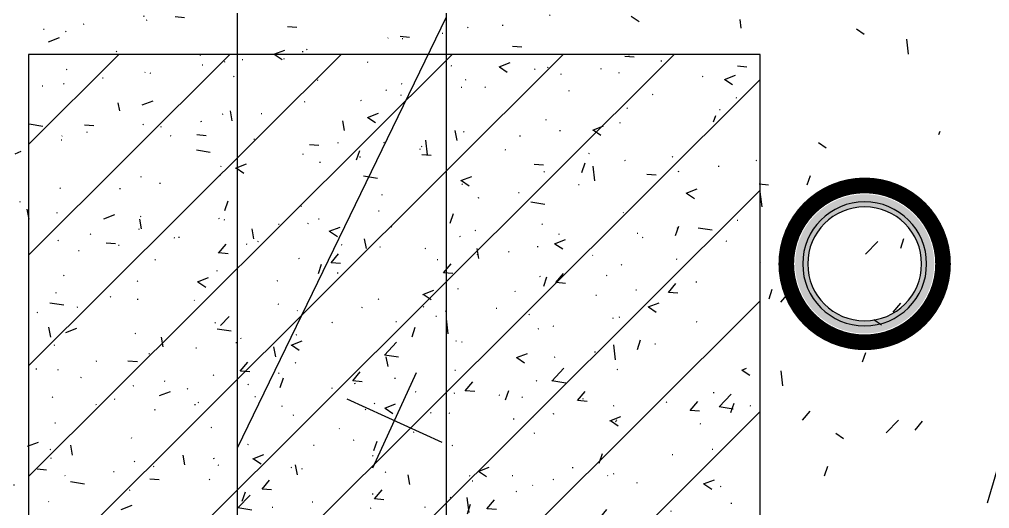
# Model space of a CAD drawing. Header units: inches. Extents: x 0 to 1813292486, y 0 to 3473589894.
# Drawn here: x 600454777 to 600455705, y 3473220534 to 3473221001 of the extents above; entities that cross this region are included whole.
import ezdxf
from ezdxf.enums import TextEntityAlignment as Align
from ezdxf.xclip import XClip

# ---------------------------------------------------------------- set-up
doc = ezdxf.new("R2010")
doc.units = ezdxf.units.IN
doc.header["$LTSCALE"] = 1000
doc.header["$MEASUREMENT"] = 0
doc.header["$XCLIPFRAME"] = 2
doc.linetypes.add('AX-MALL-WALL-P02-QT$0$DASH', pattern=[0.35, 0.25, -0.1])
for name, color, linetype in [('A-Anno-Note', 241, 'Continuous'), ('AX-MALL-P02-200$0$A-Anno-Note', 241, 'Continuous'), ('AX-MALL-WALL-P02$0$A-Anno-Note', 241, 'Continuous'), ('AX-MALL-WALL-P02-QT$0$A-Detl-Fine', 152, 'Continuous'), ('AX-MALL-WALL-P02-QT$0$A-Detl-Patt', 8, 'Continuous'), ('AX-MALL-WALL-P02-QT$0$A-Detl-Thin', 131, 'Continuous'), ('AX-MALL-WALL-P02-QT$0$A-Fixt', 81, 'Continuous'), ('AX-MALL-WALL-P02-QT$0$A-Hdrl', 31, 'Continuous'), ('AX-MALL-WALL-P02-QT$0$A-Wall', 2, 'Continuous'), ('AX-MALL-WALL-P02-QT$0$A-Wall-Patt', 13, 'Continuous'), ('PX-MALL-P02-LG$0$P-Airr-Pipe', 140, 'Continuous'), ('PX-MALL-P02-LG$0$P-Pipe-Risr', 7, 'Continuous'), ('PX-MALL-P02-LG$0$P-Pipe-Risr-Arch', 6, 'Continuous'), ('PX-MALL-P02-LG$0$P-Pipe-Risr-W100', 6, 'Continuous'), ('PX-MALL-P02-LG$0$P-Pipe-Risr-W50', 6, 'Continuous'), ('SX-MALL-WALL-L-1F~2F$0$S-COLU', 30, 'Continuous'), ('SX-MALL-WALL-L-1F~2F$0$S-PATT-WALL', 83, 'Continuous'), ('SX-MALL-WALL-L-1F~2F$0$单形心', 4, 'Continuous')]:
    doc.layers.add(name, color=color, linetype=linetype)
doc.styles.add('PX-MALL-P02-LG$0$jzfz', font='gbenor.shx', dxfattribs={"bigfont": 'gbcbig.shx'})

# ---------------------------------------------------------------- blocks, each defined once
blk = doc.blocks.new('AX-MALL-WALL-P02-QT$0$JB-AC(O)-Hide')
blk.add_line((-450, 174.9999999999709), (-450, 37.4999999999709))
blk = doc.blocks.new('AX-MALL-WALL-P02-QT$0$tj')
at = {"layer": 'AX-MALL-WALL-P02-QT$0$A-Detl-Patt'}
h = blk.add_hatch(dxfattribs=at)
h.set_pattern_fill('STEEL', color=256, scale=100.0000000000001, angle=50.43183869082386)
h.set_pattern_definition([(75.00000000004839, (-14278.19445574284, 156289.8254051208), (-153.3407249234246, 41.08752340989569), []), (75.00000000004839, (-14317.88195610046, 156358.5661673546), (-153.3407249234246, 41.08752340989569), [])])
edge = h.paths.add_edge_path()
edge.add_line((88101.273016572, 47666.64152574539), (87883.93542659283, 47459.84604215622))
edge.add_line((87883.93542659283, 47459.84604215622), (91571.54751467705, 43584.64122533798))
edge.add_arc((262949.389629302, 558937.705083496), 543101.4133620498, 251.6057364187558, 260.0288666978238)
edge.add_arc((172180.8466627672, -2862.146247219684), 27099.9982179492, 64.7128659603706, 96.9316049602786, ccw=False)
edge.add_arc((262948.9730309481, 558936.3205539446), 543099.9677998082, 261.6155114784545, 271.7251478115656)
edge.add_line((279298.9759148359, 16082.51663446426), (279298.9759315252, 16382.65274763107))
edge.add_arc((262948.9742454757, 558936.3204835369), 542799.9676941936, 261.62020364125146, 271.7261014454634, ccw=False)
edge.add_arc((172180.8456921196, -2862.14609140989), 27400.00151046549, 64.80631838577902, 96.83815911678944)
edge.add_arc((262949.394896181, 558937.7037490648), 542801.4137571028, 251.6136389015772, 260.02417327084333, ccw=False)
edge.add_line((91737.26096642017, 43845.69257831573), (88101.273016572, 47666.64152574539))
at = {"layer": 'AX-MALL-WALL-P02-QT$0$A-Detl-Fine'}
blk.add_arc((262949.3896243572, 558937.7050833702), 543901.4133599502, 251.5035459811555, 255.290453772469, dxfattribs=at)
at = {"layer": 'AX-MALL-WALL-P02-QT$0$A-Detl-Patt'}
blk.add_lwpolyline([(88103.03003954887, 47737.33037519455), (87813.24658572674, 47461.60306501389), (91543.92713344097, 43541.13421487808, 0.03677856867194786), (168908.9495433569, 23989.2463850975, -0.1416543586965341), (183742.0972260237, 21592.70785188675, 0.04416604653312874), (279348.9759123325, 16034.00206041336), (279348.9759345055, 16434.18465709686, -0.04414427716130016), (183859.0483468771, 21979.79425859451, 0.1405450684183163), (168919.8474783897, 24393.46752309799, -0.03670519880877311), (91764.87840116024, 43889.20268630981), (88103.03007543087, 47737.33033752441)], format="xyb", dxfattribs=at)
blk.add_lwpolyline([(88101.273016572, 47666.64152574539), (87883.93542659283, 47459.84604215622), (91571.54751467705, 43584.64122533798, 0.0367693963449814), (168910.2986617088, 24039.77597379684, -0.1415142461245126), (183756.7420067787, 21641.08926153183, 0.04414024362697595), (279298.9759148359, 16082.51663446426), (279298.9759315252, 16382.65274763107, -0.04412389944666065), (183844.4648458958, 21931.40288829803, 0.1406825130026793), (168918.4574091434, 24342.94360637665, -0.03671436212623864), (91737.26096642017, 43845.69257831573)], format="xyb", close=True, dxfattribs=at)
at = {"layer": 'AX-MALL-WALL-P02-QT$0$A-Detl-Patt', "linetype": 'AX-MALL-WALL-P02-QT$0$DASH'}
blk.add_arc((262949.3896243572, 558937.7050833702), 543701.4133599502, 251.503420721229, 255.290453772469, dxfattribs=at)
at = {"layer": 'AX-MALL-WALL-P02-QT$0$A-Detl-Thin'}
blk.add_arc((262949.3896243572, 558937.7050833702), 543301.4133599502, 251.5031615339801, 255.290453772469, dxfattribs=at)
at = {"layer": 'AX-MALL-WALL-P02-QT$0$A-Hdrl', "ltscale": 6}
for radius, start in [(543501.4133599502, 251.5032867938467), (543601.4133599502, 251.5033537575453)]:
    blk.add_arc((262949.3896243572, 558937.7050833702), radius, start, 255.290453772469, dxfattribs=at)
blk = doc.blocks.new('SX-MALL-WALL-L-1F~2F$0$BANWANG_XINGXIN')
at = {"color": 0}
for points in [[(0.7071067811865476, 0.7071067811865475), (-0.7071067811865477, -0.7071067811865475)], [(-0.7071067811865475, 0.7071067811865476), (0.7071067811865474, -0.7071067811865477)]]:
    blk.add_lwpolyline(points, dxfattribs=at)
blk = doc.blocks.new('SX-MALL-WALL-L-1F~2F')
at = {"layer": 'SX-MALL-WALL-L-1F~2F$0$S-PATT-WALL'}
h = blk.add_hatch(dxfattribs=at)
h.set_pattern_fill('钢筋混凝土', color=256, scale=15, pattern_type=2)
h.set_pattern_definition([(24.56816131876918, (600331782.8096931, 3473134177.883287), (-31.18316060756021, 68.21004687377882), []), (29.56816131876925, (600331782.8096931, 3473134177.883287), (97.53445422577846, -46.37920049590846), [11.25, -123.75]), (334.5681613187692, (600331782.8096931, 3473134177.883287), (19.88439775835759, 112.9961142864107), [9, -99]), (80.01956131876923, (600331790.9375643, 3473134174.018355), (117.4189029535321, 66.61682170576017), [9.5610285, -105.1713168]), (25.75236131876919, (600331793.2824781, 3473134205.995932), (141.3476152674957, -79.15081590010527), [16.87499999999951, -185.624999999996]), (76.20376131876925, (600331805.0614418, 3473134199.400023), (182.3878362713222, 87.98253900728311), [14.3415432, -157.75695]), (330.7523613187692, (600331793.2824781, 3473134205.995932), (182.387767611897, 87.98268144025062), [13.49999999999975, -148.499999999996]), (0.5681613187692669, (600331804.7206041, 3473134193.731378), (62.82047321120105, -87.84980446922418), [11.25, -123.75]), (305.5681613187692, (600331804.7206041, 3473134193.731378), (72.17288940056439, 89.18848105901375), [9, -99]), (51.01956131876926, (600331809.9556388, 3473134186.410558), (134.9933625470349, 1.33857134020591), [9.5610285, -105.1713168]), (17.06816131876921, (600331782.8096931, 3473134177.883287), (19.14085714793764, 46.15589493924091), [0.75, -97.8, 0.75, -100.5, 0.75, -99.375]), (347.0681613187692, (600331782.8096931, 3473134177.883287), (57.63084699394109, 41.66442757030211), [0.75, -57.3, 0.75, -95.55, 0.75, -37.875]), (307.0681613187692, (600331751.4640946, 3473134189.560442), (73.85474001336534, -31.12342331039777), [0.75, -37.5, 0.75, -117, 0.75, -155.25]), (297.0681613187692, (600331737.4077724, 3473134194.796835), (87.2164167648191, -16.46683781742514), [0.75, -48.75, 0.75, -77.69999999999999, 0.75, -110.25])])
h.paths.add_polyline_path([(600269429.4414728, 3473122991.270838), (600269673.8064548, 3473123647.232541), (600269017.844752, 3473123891.597523), (600268773.4797698, 3473123235.63582)])
at = {"layer": 'SX-MALL-WALL-L-1F~2F$0$S-COLU'}
blk.add_lwpolyline([(600269429.4414728, 3473122991.270838), (600269673.8064548, 3473123647.232541), (600269017.844752, 3473123891.597523), (600268773.4797698, 3473123235.63582)], close=True, dxfattribs=at)
at = {"layer": 'SX-MALL-WALL-L-1F~2F$0$单形心', "xscale": 50, "yscale": 50, "zscale": 50}
blk.add_blockref('SX-MALL-WALL-L-1F~2F$0$BANWANG_XINGXIN', (600269223.6431123, 3473123441.43418), dxfattribs=at)
blk = doc.blocks.new('SX-MALL-WALL-L-2F~3F')
ref = blk.add_blockref('SX-MALL-WALL-L-1F~2F', (0, 0))
XClip(ref).set_block_clipping_path([(600349769.7341375, 3473074679.418533), (600357001.7302529, 3473071985.287766), (600356499.8725733, 3473070638.124951), (600359302.5086629, 3473069594.060767), (600362345.1765132, 3473077761.653201), (600381551.4312518, 3473070606.759726), (600391553.7259278, 3473066880.611454), (600387749.827644, 3473056669.608357), (600391632.1759799, 3473055223.319679), (600395635.5522461, 3473065969.791956), (600406982.2408491, 3473061742.817497), (600403058.8006672, 3473051210.921831), (600412723.2437257, 3473047610.6332), (600445093.3740637, 3473134503.466942), (600393055.2444371, 3473153889.197227), (600387463.4997383, 3473138878.984498), (600380158.3525343, 3473141600.366193), (600382830.751978, 3473148774.027779), (600388210.8522022, 3473146769.782572), (600390696.2253517, 3473153441.399696), (600277474.697425, 3473195619.741203), (600273446.9822528, 3473184807.934726), (600257129.111771, 3473190886.82031), (600241575.9633431, 3473149136.690594), (600258197.8999482, 3473142944.531458), (600255239.7303221, 3473135003.762026), (600263182.3271956, 3473132044.911624), (600260741.6763649, 3473125493.34496), (600269350.4970673, 3473122286.306632), (600271511.1407766, 3473128086.235537), (600286270.1853781, 3473122588.058336), (600284109.5416689, 3473116788.129431), (600282580.7823727, 3473112684.400902), (600291840.7574171, 3473109234.788475), (600290827.7957876, 3473106515.642598), (600293360.405141, 3473105572.171298), (600294731.2544166, 3473109252.0137), (600323175.4764534, 3473098655.706329), (600321336.3302773, 3473093718.790065), (600344750.773286, 3473084996.222976), (600341987.4689643, 3473077578.540671), (600344583.6790427, 3473076611.376234), (600346015.5062013, 3473080454.904757), (600351201.5612961, 3473078522.947055)])
blk = doc.blocks.new('SX-MALL-WALL-2F~3F')
blk.add_blockref('SX-MALL-WALL-L-2F~3F', (0, 0))
blk = doc.blocks.new('AX-MALL-WALL-P02-QT')
at = {"layer": 'AX-MALL-WALL-P02-QT$0$A-Wall-Patt'}
h = blk.add_hatch(dxfattribs=at)
h.set_pattern_fill('普通砖', color=256, scale=200, style=0)
h.set_pattern_definition([(45, (0, 359.0227), (-353.55353201463, 353.55353201463), [])])
h.paths.add_polyline_path([(600269047.1155329, 3473123145.480507), (600269177.4910336, 3473123174.317365), (600269898.8491883, 3473125110.696789), (600269871.2859284, 3473125227.678459), (600269746.3408422, 3473125274.22417), (600269009.4914004, 3473123296.260674)])
at = {"layer": 'AX-MALL-WALL-P02-QT$0$A-Detl-Thin', "linetype": 'AX-MALL-WALL-P02-QT$0$DASH', "ltscale": 3}
for points in [[(600269203.7310253, 3473124390.581745, 0.003028981775852779), (600274510.3759053, 3473120588.71051)], [(600269131.266301, 3473124196.060897, 0.0030277750446323), (600274438.1490179, 3473120394.828141)]]:
    blk.add_lwpolyline(points, format="xyb", dxfattribs=at)
at = {"layer": 'AX-MALL-WALL-P02-QT$0$A-Wall'}
for p, q in [((600269009.4914004, 3473123296.260674), (600269746.3408422, 3473125274.22417)), ((600269177.4910336, 3473123174.317365), (600269898.8491883, 3473125110.696789))]:
    blk.add_line(p, q, dxfattribs=at)
at = {"layer": 'AX-MALL-WALL-P02-QT$0$A-Detl-Thin'}
blk.add_blockref('SX-MALL-WALL-2F~3F', (0, 0), dxfattribs=at)
at = {"layer": 'AX-MALL-WALL-P02-QT$0$A-Detl-Thin', "rotation": 339.5681613091762}
blk.add_blockref('AX-MALL-WALL-P02-QT$0$tj', (600144118.6961328, 3473128496.287411), dxfattribs=at)
at = {"layer": 'AX-MALL-WALL-P02-QT$0$A-Fixt', "rotation": 323.1801028752474}
blk.add_blockref('AX-MALL-WALL-P02-QT$0$JB-AC(O)-Hide', (600270065.3236786, 3473122869.760386), dxfattribs=at)
blk = doc.blocks.new('AX-MALL-WALL-P02')
at = {"layer": 'AX-MALL-WALL-P02$0$A-Anno-Note'}
blk.add_blockref('AX-MALL-WALL-P02-QT', (0, 0), dxfattribs=at)
blk = doc.blocks.new('PX-MALL-P02-LG$0$P-Risr')
at = {"layer": 'PX-MALL-P02-LG$0$P-Pipe-Risr-W50'}
h = blk.add_hatch(color=0, dxfattribs=at)
edge = h.paths.add_edge_path()
edge.add_ellipse((0, 0), major_axis=(47.05795628796547, 47.05795628796547), ratio=0.9999999999999695, start_angle=225.0000000000009, end_angle=405.0000000000009, ccw=False)
edge.add_ellipse((0, 0), major_axis=(47.05795628796764, 47.05795628796764), ratio=0.9999999999998785, start_angle=133.9675974886221, end_angle=225.0000000000035, ccw=False)
edge.add_line((-66.53919663240958, 1.199087783927098), (-54.4367953546693, 1.199087783927098))
edge.add_ellipse((0, 0), major_axis=(-38.50196423560672, 38.50196423560672), ratio=0.9999999999999859, start_angle=43.73814098242129, end_angle=134.9999999999996)
edge.add_ellipse((0, 0), major_axis=(38.50196423561096, 38.50196423561096), ratio=0.9999999999998216, start_angle=225.0000000000051, end_angle=405.0000000000051)
edge.add_ellipse((0, 0), major_axis=(38.50196423560679, 38.50196423560679), ratio=0.9999999999999831, start_angle=45.00000000000048, end_angle=133.7381409824204)
edge.add_line((-54.43679535467527, 1.199087783927098), (-66.53919663241555, 1.199087783927098))
edge.add_ellipse((0, 0), major_axis=(-47.05795628796762, 47.05795628796762), ratio=0.9999999999998742, start_angle=-45.00000000000358, end_angle=43.967597488629224, ccw=False)
at = {"layer": 'PX-MALL-P02-LG$0$P-Pipe-Risr-Arch', "ltscale": 0.7}
blk.add_circle((0, 0), 59.29000000000001, dxfattribs=at)
at = {"layer": 'PX-MALL-P02-LG$0$P-Pipe-Risr-W100', "color": 0, "const_width": 15}
blk.add_lwpolyline([(-75, 0, 1), (75, 0, 1)], format="xyb", close=True, dxfattribs=at)
at = {"layer": 'PX-MALL-P02-LG$0$P-Pipe-Risr-W50'}
blk.add_circle((0, 0), 54.45000000000001, dxfattribs=at)
at = {"layer": 'PX-MALL-P02-LG$0$P-Pipe-Risr', "style": 'PX-MALL-P02-LG$0$jzfz', "width": 0.6, "flags": 1}
for tag, p in [('SYS-MARK', (0.3310501334344735, -45.65933377496549)), ('RANGE', (0.3337570973526454, -45.67887874227017))]:
    blk.add_attdef(tag, text='', height=0.015625, dxfattribs=at).set_placement(p, align=Align.MIDDLE)
blk = doc.blocks.new('PX-MALL-P02-LG')
at = {"layer": 'PX-MALL-P02-LG$0$P-Airr-Pipe', "xscale": -1, "rotation": 69.56816130750386}
blk.add_blockref('PX-MALL-P02-LG$0$P-Risr', (600269697.5991718, 3473123424.645004), dxfattribs=at)
blk = doc.blocks.new('AX-MALL-P02-200')
at = {"layer": 'AX-MALL-P02-200$0$A-Anno-Note'}
blk.add_blockref('AX-MALL-WALL-P02', (0, 0), dxfattribs=at)
blk.add_blockref('PX-MALL-P02-LG', (0, 0), dxfattribs=at)

msp = doc.modelspace()

# ---------------------------------------------------------------- block references
at = {"layer": 'A-Anno-Note', "rotation": 20.43183869077545}
msp.add_blockref('AX-MALL-P02-200', (1250392458.527329, 9048125.682563305), dxfattribs=at)

doc.saveas('drawing.dxf')
